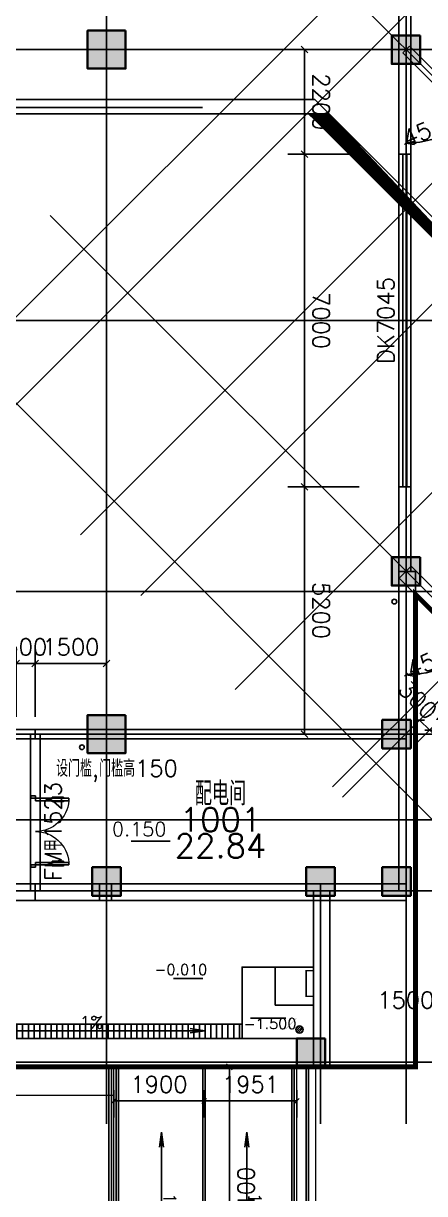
# Model space of a CAD drawing. Header units: inches. Extents: x 0 to 508000, y 0 to 738838.
# Drawn here: x 177778 to 186219, y 231563 to 256180 of the extents above; entities that cross this region are included whole.
import ezdxf
from ezdxf.enums import TextEntityAlignment as Align
from ezdxf.lldxf.tags import DXFTag

# ---------------------------------------------------------------- set-up
doc = ezdxf.new("R2010")
doc.units = ezdxf.units.IN
doc.header["$LTSCALE"] = 1000
doc.header["$MEASUREMENT"] = 0
doc.layers.get('0').update_dxf_attribs({"true_color": 0xffffff})
for name, color, linetype, true_color in [('COLUMN', 7, 'Continuous', 0xc0c0c0), ('DIM_ELEV', 3, 'Continuous', 0x00ff00), ('DIM_LEAD', 3, 'Continuous', 0x00ff00), ('DIM_SYMB', 3, 'Continuous', 0x00ff00), ('DOOR_FIRE', 4, 'Continuous', 0x00ffff), ('DOOR_FIRE_TEXT', 7, 'Continuous', 0xffffff), ('DOTE', 1, 'DOTE', 0xff0000), ('LVTRY', 6, 'Continuous', 0xff00ff), ('PUB_DIM', 3, 'Continuous', 0x00ff00), ('SPACE', 7, 'Continuous', 0xffffff), ('WALL', 7, 'Continuous', 0xc0c0c0), ('WINDOW', 4, 'Continuous', 0x00ffff), ('WINDOW_TEXT', 7, 'Continuous', 0xffffff), ('柱填充', 7, 'Continuous', 0xc0c0c0), ('砼柱', 2, 'Continuous', 0xffff00)]:
    doc.layers.add(name, color=color, linetype=linetype, true_color=true_color)
doc.styles.add('TXTSTY_ANONYMOUS', font='txt.shx', dxfattribs={"height": 0.2, "bigfont": 'gbcbig.shx'})
tags = doc.linetypes.add('DOTE', pattern=[2.4200000000000004, 2, -0.2, 0.02, -0.2]).pattern_tags.tags
tags[10:11] = [DXFTag(74, 4), DXFTag(75, 0), DXFTag(340, '0'), DXFTag(46, 0.0), DXFTag(50, 0.0), DXFTag(44, 0.0), DXFTag(45, 0.0)]
tags[8:9] = [DXFTag(74, 4), DXFTag(75, 0), DXFTag(340, '0'), DXFTag(46, 0.0), DXFTag(50, 0.0), DXFTag(44, 0.0), DXFTag(45, 0.0)]
tags[6:7] = [DXFTag(74, 4), DXFTag(75, 0), DXFTag(340, '0'), DXFTag(46, 0.0), DXFTag(50, 0.0), DXFTag(44, 0.0), DXFTag(45, 0.0)]
tags[4:5] = [DXFTag(74, 4), DXFTag(75, 0), DXFTag(340, '0'), DXFTag(46, 0.0), DXFTag(50, 0.0), DXFTag(44, 0.0), DXFTag(45, 0.0)]

# ---------------------------------------------------------------- blocks, each defined once
blk = doc.blocks.new('DAnoyomous1272')
at = {"layer": 'WALL', "lineweight": -3}
for p, q in [((185827.9621350765, 238078.5788484812), (184027.9621350765, 238078.5788484812)), ((184027.9621350765, 237728.5788484812), (184027.9621350765, 238078.5788484812)), ((185827.9621350765, 237728.5788484812), (185827.9621350765, 238078.5788484812)), ((185827.9621350765, 237728.5788484812), (184027.9621350765, 237728.5788484812))]:
    blk.add_line(p, q, dxfattribs=at)
blk = doc.blocks.new('DAnoyomous1277')
at = {"layer": 'WALL', "lineweight": -3}
for p, q in [((183877.9621350765, 237928.5788484812), (183877.9621350765, 234228.5788484812)), ((184227.9621350765, 237928.5788484812), (183877.9621350765, 237928.5788484812)), ((184227.9621350765, 237928.5788484812), (184227.9621350765, 234228.5788484812)), ((184227.9621350765, 234228.5788484812), (183877.9621350765, 234228.5788484812))]:
    blk.add_line(p, q, dxfattribs=at)
blk = doc.blocks.new('DAnoyomous1284')
at = {"layer": 'WALL', "lineweight": -3}
for p, q in [((185677.9621350765, 244652.8429172039), (185677.9621350765, 241228.5788484812)), ((186027.9621350765, 244652.8429172039), (185677.9621350765, 244652.8429172039)), ((186027.9621350765, 244652.8429172039), (186027.9621350765, 241228.5788484812)), ((186027.9621350765, 241228.5788484812), (185677.9621350765, 241228.5788484812))]:
    blk.add_line(p, q, dxfattribs=at)
blk = doc.blocks.new('DAnoyomous1682')
at = {"layer": 'WALL', "lineweight": -3}
for p, q in [((185898.6728129387, 255699.289526701), (185757.2514567375, 255557.8681704998)), ((185757.2514567375, 255557.8681704998), (187436.6453808546, 253878.4742463827)), ((185898.6728129387, 255699.289526701), (187578.0667370558, 254019.8956025839)), ((187578.0667370558, 254019.8956025839), (187436.6453808546, 253878.4742463827))]:
    blk.add_line(p, q, dxfattribs=at)
blk = doc.blocks.new('DAnoyomous1703')
at = {"layer": 'WINDOW', "lineweight": -3}
for p, q in [((185677.9621350765, 253428.5788486004), (185677.9621350765, 246428.5788486004)), ((185927.9621350765, 253428.5788486004), (185677.9621350765, 253428.5788486004)), ((185761.2954684496, 253428.5788486004), (185761.2954684496, 246428.5788486004)), ((185844.6288017035, 253428.5788486004), (185844.6288017035, 246428.5788486004)), ((185927.9621350765, 253428.5788486004), (185927.9621350765, 246428.5788486004)), ((185927.9621350765, 246428.5788486004), (185677.9621350765, 246428.5788486004))]:
    blk.add_line(p, q, dxfattribs=at)
at = {"layer": 'WINDOW_TEXT', "style": 'TXTSTY_ANONYMOUS'}
blk.add_text('DK7045', height=350, rotation=90.00000250447816, dxfattribs=at).set_placement((185402.9621349573, 249928.5788484812), align=Align.MIDDLE_CENTER)
blk = doc.blocks.new('DAnoyomous1709')
at = {"layer": 'WALL', "lineweight": -3}
for p, q in [((185686.5407788754, 244511.4215610027), (185934.0281522274, 244758.9089343548)), ((187428.8549693823, 243264.0821171999), (185934.0281522274, 244758.9089343548)), ((187181.3675960302, 243016.5947438478), (185686.5407788754, 244511.4215610027)), ((187181.3675960302, 243016.5947438478), (187428.8549693823, 243264.0821171999))]:
    blk.add_line(p, q, dxfattribs=at)
blk = doc.blocks.new('$DorLib2D$00000011')
at = {"lineweight": 13}
for p, q in [((-0.4833333268732257, 0.3962051976975873), (-0.4833333268732233, 0.2345635206386193)), ((-0.41666666020649, 0.3962051976975873), (-0.41666666020649, 0.2345635206386193)), ((0.4166666731276766, 0.3962051976975873), (0.4166666731276741, 0.2345635206386193)), ((0.4833333397944098, 0.3962051976975873), (0.4833333397944074, 0.2345635206386193))]:
    blk.add_line(p, q, dxfattribs=at)
at = {"lineweight": -3}
for p, q in [((-0.4833333268732257, 0.3962051976975873), (-0.466666660206538, 0.3962051976975872)), ((-0.4666666602065375, 0.4708801651422996), (-0.46666666020654, -0.06245316819156699)), ((-0.4666666602065375, 0.4708801651422996), (-0.4333333268731733, 0.4708801651422999)), ((-0.4333333268731733, 0.4708801651422999), (-0.4333333268731709, 0.004213498475166333)), ((-0.41666666020649, 0.3962051976975873), (-0.4333333268731729, 0.3962051976975873)), ((0.4166666731276766, 0.3962051976975873), (0.4333333397943595, 0.3962051976975873)), ((0.4333333397943598, 0.4708801651422999), (0.4333333397943574, 0.004213498475166333)), ((0.4666666731277241, 0.4708801651422996), (0.4333333397943598, 0.4708801651422999)), ((0.4666666731277241, 0.4708801651422996), (0.4666666731277265, -0.06245316819156699)), ((0.4833333397944098, 0.3962051976975873), (0.4666666731277244, 0.3962051976975872)), ((-0.4833333268732233, 0.2345635206386193), (-0.4666666602065386, 0.2345635206386192)), ((-0.41666666020649, 0.2345635206386193), (-0.4333333268731721, 0.2345635206386192)), ((0.4166666731276741, 0.2345635206386193), (0.4333333397943586, 0.2345635206386192)), ((0.4833333397944074, 0.2345635206386193), (0.4666666731277251, 0.2345635206386192)), ((-0.4999999935399067, 0.004213498475166344), (-0.4333333268731709, 0.004213498475166344)), ((-0.4999999935399042, 0.004213498475176044), (-0.4999999935399067, -0.06245316819156697)), ((0.5000000064610932, 0.004213498475166344), (0.4333333397943574, 0.004213498475166344)), ((0.5000000064610907, 0.004213498475176044), (0.5000000064610932, -0.06245316819156697)), ((-0.4999999935399067, -0.06245316819156697), (-0.46666666020654, -0.06245316819156697)), ((0.5000000064610932, -0.06245316819156697), (0.4666666731277265, -0.06245316819156697))]:
    blk.add_line(p, q, dxfattribs=at)
at = {"lineweight": 13}
for centre, start, end in [((-0.46666666020654, 0.004213498475166344), 0, 85.90395624184767), ((0.4666666731277265, 0.004213498475166344), 94.09604375815232, 180)]:
    blk.add_arc(centre, 0.4666666666671332, start, end, dxfattribs=at)
blk = doc.blocks.new('DAnoyomous1726')
at = {"layer": 'DOOR_FIRE', "xscale": -1500, "yscale": 1500, "rotation": 270}
blk.add_blockref('$DorLib2D$00000011', (178027.9621350765, 239178.578848362), dxfattribs=at)
at = {"layer": 'DOOR_FIRE_TEXT', "style": 'TXTSTY_ANONYMOUS'}
blk.add_text('FM甲1523', height=350, rotation=90.00000250447816, dxfattribs=at).set_placement((178402.9621350765, 239178.5788484812), align=Align.MIDDLE_CENTER)
blk = doc.blocks.new('DAnoyomous2299')
at = {"layer": 'WALL', "lineweight": -3}
for p, q in [((177927.9621350765, 241228.5788484812), (177927.9621350765, 237928.5788484812)), ((178127.9621350765, 241228.5788484812), (177927.9621350765, 241228.5788484812)), ((178127.9621350765, 241228.5788484812), (178127.9621350765, 237928.5788484812)), ((178127.9621350765, 237928.5788484812), (177927.9621350765, 237928.5788484812))]:
    blk.add_line(p, q, dxfattribs=at)
blk = doc.blocks.new('DAnoyomous2306')
at = {"layer": 'WALL', "lineweight": -3}
for p, q in [((185677.9621350765, 241228.5788484812), (185677.9621350765, 237928.5788484812)), ((186027.9621350765, 241228.5788484812), (185677.9621350765, 241228.5788484812)), ((186027.9621350765, 241228.5788484812), (186027.9621350765, 237928.5788484812)), ((186027.9621350765, 237928.5788484812), (185677.9621350765, 237928.5788484812))]:
    blk.add_line(p, q, dxfattribs=at)
blk = doc.blocks.new('DAnoyomous2509')
at = {"layer": 'WALL', "lineweight": -3}
for p, q in [((178027.9621350765, 241328.5788484812), (179527.9621350765, 241328.5788484812)), ((178027.9621350765, 241328.5788484812), (178027.9621350765, 241128.5788484812)), ((179527.9621350765, 241328.5788484812), (179527.9621350765, 241128.5788484812)), ((178027.9621350765, 241128.5788484812), (179527.9621350765, 241128.5788484812))]:
    blk.add_line(p, q, dxfattribs=at)
blk = doc.blocks.new('DAnoyomous3012')
at = {"layer": 'WALL', "lineweight": -3}
for p, q in [((178027.9621350765, 238078.5788484812), (170427.9621350765, 238078.5788484812)), ((170427.9621350765, 237728.5788484812), (170427.9621350765, 238078.5788484812)), ((178027.9621350765, 237728.5788484812), (178027.9621350765, 238078.5788484812)), ((178027.9621350765, 237728.5788484812), (170427.9621350765, 237728.5788484812))]:
    blk.add_line(p, q, dxfattribs=at)
blk = doc.blocks.new('DAnoyomous3225')
at = {"layer": 'PUB_DIM', "lineweight": -3}
for p, q in [((182454.1931625605, 234228.5788484812), (181761.9214196205, 234228.5788484812)), ((182173.1101751328, 234167.3900929689), (182050.7326641083, 234289.7676039934)), ((182111.9214196205, 228828.5788484812), (182111.9214196205, 234228.5788484812)), ((182454.1931625605, 228828.5788484812), (181761.9214196205, 228828.5788484812)), ((182173.1101751328, 228767.3900929689), (182050.7326641083, 228889.7676039934)), ((182111.9214196205, 226128.5788484812), (182111.9214196205, 228828.5788484812)), ((182454.1931625605, 226128.5788484812), (181761.9214196205, 226128.5788484812)), ((182173.1101751328, 226067.3900929689), (182050.7326641083, 226189.7676039934)), ((182111.9214196205, 220728.5788484812), (182111.9214196205, 226128.5788484812)), ((182454.1931625605, 220728.5788484812), (181761.9214196205, 220728.5788484812)), ((182173.1101751328, 220667.3900929689), (182050.7326641083, 220789.7676039934)), ((182111.9214196205, 219228.5788484812), (182111.9214196205, 220728.5788484812)), ((182454.1931625605, 219228.5788484812), (181761.9214196205, 219228.5788484812)), ((182173.1101751328, 219167.3900929689), (182050.7326641083, 219289.7676039934))]:
    blk.add_line(p, q, dxfattribs=at)
at = {"layer": 'PUB_DIM', "color": 7, "true_color": 0xffffff, "style": 'TXTSTY_ANONYMOUS'}
for s, p in [('5400', (182461.9214196205, 231528.5788484812)), ('2700', (182461.9214196205, 227478.5788484812)), ('5400', (182461.9214196205, 223428.5788484812)), ('1500', (182461.9214196205, 219978.5788484812))]:
    blk.add_text(s, height=350, rotation=90.00000250447816, dxfattribs=at).set_placement(p, align=Align.MIDDLE_CENTER)
blk = doc.blocks.new('$lvtry$00000171')
at = {"lineweight": -3}
for p, q in [((-74.24621202462731, 10.60660171788186), (-10.60660171788187, 74.24621202462731)), ((-69.81875867368217, -27.39235180270043), (27.39235180242758, 69.81875867368218)), ((-53.03300858900184, -53.03300858886359), (53.03300858900185, 53.03300858886359)), ((-27.39235180242758, -69.81875867368217), (69.81875867368217, 27.39235180270045)), ((10.60660171788186, -74.24621202462731), (74.24621202462731, -10.60660171788187))]:
    blk.add_line(p, q, dxfattribs=at)
blk.add_circle((0, 0), 75, dxfattribs=at)
blk = doc.blocks.new('bvfdbgfhgfj')
at = {"layer": '柱填充', "true_color": 0x333333}
for points in [[(815139187.9156996, 579347776.8320498), (815138387.9156996, 579347776.8320498), (815138387.9156996, 579346976.8320498), (815139187.9156996, 579346976.8320498)], [(815145387.9156996, 579347676.8320498), (815144787.9156996, 579347676.8320498), (815144787.9156996, 579347076.8320498), (815145387.9156996, 579347076.8320498)], [(815145387.9156996, 579336702.0052327), (815144787.9156996, 579336702.0052327), (815144787.9156996, 579336102.0052327), (815145387.9156996, 579336102.0052327)], [(815139187.9156996, 579333376.8320498), (815138387.9156996, 579333376.8320498), (815138387.9156996, 579332576.8320498), (815139187.9156996, 579332576.8320498)], [(815145187.9156996, 579333276.8320498), (815144587.9156996, 579333276.8320498), (815144587.9156996, 579332676.8320498), (815145187.9156996, 579332676.8320498)], [(815139087.9156996, 579330176.8320498), (815138487.9156996, 579330176.8320498), (815138487.9156996, 579329576.8320498), (815139087.9156996, 579329576.8320498)], [(815143587.9156996, 579330176.8320498), (815142987.9156996, 579330176.8320498), (815142987.9156996, 579329576.8320498), (815143587.9156996, 579329576.8320498)], [(815145187.9156996, 579330176.8320498), (815144587.9156996, 579330176.8320498), (815144587.9156996, 579329576.8320498), (815145187.9156996, 579329576.8320498)], [(815143387.9156996, 579326576.8320498), (815142787.9156996, 579326576.8320498), (815142787.9156996, 579325976.8320498), (815143387.9156996, 579325976.8320498)]]:
    blk.add_hatch(color=250, dxfattribs=at).paths.add_polyline_path(points, flags=0)
at = {"layer": '砼柱', "color": 3, "lineweight": 35, "true_color": 0x00ff00}
for points in [[(815139187.9156996, 579347776.8320498), (815138387.9156996, 579347776.8320498), (815138387.9156996, 579346976.8320498), (815139187.9156996, 579346976.8320498)], [(815145387.9156996, 579347676.8320498), (815144787.9156996, 579347676.8320498), (815144787.9156996, 579347076.8320498), (815145387.9156996, 579347076.8320498)], [(815145387.9156996, 579336702.0052327), (815144787.9156996, 579336702.0052327), (815144787.9156996, 579336102.0052327), (815145387.9156996, 579336102.0052327)], [(815139187.9156996, 579333376.8320498), (815138387.9156996, 579333376.8320498), (815138387.9156996, 579332576.8320498), (815139187.9156996, 579332576.8320498)], [(815145187.9156996, 579333276.8320498), (815144587.9156996, 579333276.8320498), (815144587.9156996, 579332676.8320498), (815145187.9156996, 579332676.8320498)], [(815139087.9156996, 579330176.8320498), (815138487.9156996, 579330176.8320498), (815138487.9156996, 579329576.8320498), (815139087.9156996, 579329576.8320498)], [(815143587.9156996, 579330176.8320498), (815142987.9156996, 579330176.8320498), (815142987.9156996, 579329576.8320498), (815143587.9156996, 579329576.8320498)], [(815145187.9156996, 579330176.8320498), (815144587.9156996, 579330176.8320498), (815144587.9156996, 579329576.8320498), (815145187.9156996, 579329576.8320498)], [(815143387.9156996, 579326576.8320498), (815142787.9156996, 579326576.8320498), (815142787.9156996, 579325976.8320498), (815143387.9156996, 579325976.8320498)]]:
    blk.add_lwpolyline(points, close=True, dxfattribs=at)
blk = doc.blocks.new('DAnoyomous4795')
at = {"layer": 'WALL', "lineweight": -3}
for p, q in [((185677.9621350765, 255628.5788486004), (185677.9621350765, 244652.8429172039)), ((185927.9621350765, 255628.5788486004), (185677.9621350765, 255628.5788486004)), ((185927.9621350765, 255628.5788486004), (185927.9621350765, 244652.8429172039)), ((185927.9621350765, 244652.8429172039), (185677.9621350765, 244652.8429172039))]:
    blk.add_line(p, q, dxfattribs=at)
blk = doc.blocks.new('DAnoyomous4985')
at = {"layer": 'WALL', "lineweight": -3}
for p, q in [((170527.9621350765, 241328.5788484812), (178027.9621350765, 241328.5788484812)), ((170527.9621350765, 241328.5788484812), (170527.9621350765, 241128.5788484812)), ((178027.9621350765, 241328.5788484812), (178027.9621350765, 241128.5788484812)), ((170527.9621350765, 241128.5788484812), (178027.9621350765, 241128.5788484812))]:
    blk.add_line(p, q, dxfattribs=at)
blk = doc.blocks.new('DAnoyomous5019')
at = {"layer": 'COLUMN', "lineweight": -3}
for p, q in [((179927.9621350765, 256028.5788484812), (179127.9621350765, 256028.5788484812)), ((179127.9621350765, 256028.5788484812), (179127.9621350765, 255228.5788484812)), ((179927.9621350765, 255228.5788484812), (179927.9621350765, 256028.5788484812)), ((179127.9621350765, 255228.5788484812), (179927.9621350765, 255228.5788484812))]:
    blk.add_line(p, q, dxfattribs=at)
blk = doc.blocks.new('DAnoyomous5034')
at = {"layer": 'COLUMN', "lineweight": -3}
for p, q in [((179927.9621350765, 241628.5788484812), (179127.9621350765, 241628.5788484812)), ((179127.9621350765, 241628.5788484812), (179127.9621350765, 240828.5788484812)), ((179927.9621350765, 240828.5788484812), (179927.9621350765, 241628.5788484812)), ((179127.9621350765, 240828.5788484812), (179927.9621350765, 240828.5788484812))]:
    blk.add_line(p, q, dxfattribs=at)
blk = doc.blocks.new('DAnoyomous5039')
at = {"layer": 'COLUMN', "lineweight": -3}
for p, q in [((179827.9621350765, 238428.5788484812), (179227.9621350765, 238428.5788484812)), ((179227.9621350765, 238428.5788484812), (179227.9621350765, 237828.5788484812)), ((179827.9621350765, 237828.5788484812), (179827.9621350765, 238428.5788484812)), ((179227.9621350765, 237828.5788484812), (179827.9621350765, 237828.5788484812))]:
    blk.add_line(p, q, dxfattribs=at)
blk = doc.blocks.new('DAnoyomous5044')
at = {"layer": 'WALL', "lineweight": -3}
for p, q in [((179527.9621350765, 241328.5788484812), (185827.9621350765, 241328.5788484812)), ((179527.9621350765, 241328.5788484812), (179527.9621350765, 241128.5788484812)), ((185827.9621350765, 241328.5788484812), (185827.9621350765, 241128.5788484812)), ((179527.9621350765, 241128.5788484812), (185827.9621350765, 241128.5788484812))]:
    blk.add_line(p, q, dxfattribs=at)
blk = doc.blocks.new('DAnoyomous5049')
at = {"layer": 'WALL', "lineweight": -3}
for p, q in [((179627.9621350765, 238078.5788484812), (179377.9621350765, 238078.5788484812)), ((179377.9621350765, 237728.5788484812), (179377.9621350765, 238078.5788484812)), ((179627.9621350765, 237728.5788484812), (179627.9621350765, 238078.5788484812)), ((179627.9621350765, 237728.5788484812), (179377.9621350765, 237728.5788484812))]:
    blk.add_line(p, q, dxfattribs=at)
blk = doc.blocks.new('DAnoyomous5054')
at = {"layer": 'WALL', "lineweight": -3}
for p, q in [((179377.9621350765, 238078.5788484812), (178027.9621350765, 238078.5788484812)), ((178027.9621350765, 237728.5788484812), (178027.9621350765, 238078.5788484812)), ((179377.9621350765, 237728.5788484812), (179377.9621350765, 238078.5788484812)), ((179377.9621350765, 237728.5788484812), (178027.9621350765, 237728.5788484812))]:
    blk.add_line(p, q, dxfattribs=at)
blk = doc.blocks.new('DAnoyomous5059')
at = {"layer": 'COLUMN', "lineweight": -3}
for p, q in [((184327.9621350765, 238428.5788484812), (183727.9621350765, 238428.5788484812)), ((183727.9621350765, 238428.5788484812), (183727.9621350765, 237828.5788484812)), ((184327.9621350765, 237828.5788484812), (184327.9621350765, 238428.5788484812)), ((183727.9621350765, 237828.5788484812), (184327.9621350765, 237828.5788484812))]:
    blk.add_line(p, q, dxfattribs=at)
blk = doc.blocks.new('DAnoyomous5064')
at = {"layer": 'WALL', "lineweight": -3}
for p, q in [((184027.9621350765, 238078.5788484812), (179627.9621350765, 238078.5788484812)), ((179627.9621350765, 237728.5788484812), (179627.9621350765, 238078.5788484812)), ((184027.9621350765, 237728.5788484812), (184027.9621350765, 238078.5788484812)), ((184027.9621350765, 237728.5788484812), (179627.9621350765, 237728.5788484812))]:
    blk.add_line(p, q, dxfattribs=at)
blk = doc.blocks.new('DAnoyomous5069')
at = {"layer": 'COLUMN', "lineweight": -3}
for p, q in [((185927.9621350765, 238428.5788484812), (185327.9621350765, 238428.5788484812)), ((185327.9621350765, 238428.5788484812), (185327.9621350765, 237828.5788484812)), ((185927.9621350765, 237828.5788484812), (185927.9621350765, 238428.5788484812)), ((185327.9621350765, 237828.5788484812), (185927.9621350765, 237828.5788484812))]:
    blk.add_line(p, q, dxfattribs=at)
blk = doc.blocks.new('DAnoyomous5074')
at = {"layer": 'COLUMN', "lineweight": -3}
for p, q in [((184127.9621350765, 234828.5788484812), (183527.9621350765, 234828.5788484812)), ((183527.9621350765, 234828.5788484812), (183527.9621350765, 234228.5788484812)), ((184127.9621350765, 234228.5788484812), (184127.9621350765, 234828.5788484812)), ((183527.9621350765, 234228.5788484812), (184127.9621350765, 234228.5788484812))]:
    blk.add_line(p, q, dxfattribs=at)
blk = doc.blocks.new('DAnoyomous5079')
at = {"layer": 'COLUMN', "lineweight": -3}
for p, q in [((185927.9621350765, 241528.5788484812), (185327.9621350765, 241528.5788484812)), ((185327.9621350765, 241528.5788484812), (185327.9621350765, 240928.5788484812)), ((185927.9621350765, 240928.5788484812), (185927.9621350765, 241528.5788484812)), ((185327.9621350765, 240928.5788484812), (185927.9621350765, 240928.5788484812))]:
    blk.add_line(p, q, dxfattribs=at)
blk = doc.blocks.new('DAnoyomous5084')
at = {"layer": 'COLUMN', "lineweight": -3}
for p, q in [((186127.9621350765, 244953.7520313263), (185527.9621350765, 244953.7520313263)), ((185527.9621350765, 244953.7520313263), (185527.9621350765, 244353.7520313263)), ((186127.9621350765, 244353.7520313263), (186127.9621350765, 244953.7520313263)), ((185527.9621350765, 244353.7520313263), (186127.9621350765, 244353.7520313263))]:
    blk.add_line(p, q, dxfattribs=at)
blk = doc.blocks.new('DAnoyomous5089')
at = {"layer": 'COLUMN', "lineweight": -3}
for p, q in [((186127.9621350765, 255928.5788484812), (185527.9621350765, 255928.5788484812)), ((185527.9621350765, 255928.5788484812), (185527.9621350765, 255328.5788484812)), ((186127.9621350765, 255328.5788484812), (186127.9621350765, 255928.5788484812)), ((185527.9621350765, 255328.5788484812), (186127.9621350765, 255328.5788484812))]:
    blk.add_line(p, q, dxfattribs=at)
blk = doc.blocks.new('DAnoyomous5738')
at = {"layer": 'PUB_DIM', "lineweight": -3}
for p, q in [((179680.8503921032, 233739.9425084591), (179680.8503921032, 233160.8925492764)), ((181580.4621351957, 233739.9425084591), (181580.4621351957, 233160.8925492764)), ((183530.9621350765, 233739.9425084591), (183530.9621350765, 233160.8925492764)), ((179732.0316611528, 233562.073818326), (179629.6691230536, 233459.7112802267)), ((179680.8503921032, 233510.8925492764), (181580.4621351957, 233510.8925492764)), ((181631.6434042454, 233562.073818326), (181529.2808661461, 233459.7112802267)), ((181580.4621351957, 233510.8925492764), (183530.9621350765, 233510.8925492764)), ((183582.1434041262, 233562.073818326), (183479.7808660269, 233459.7112802267))]:
    blk.add_line(p, q, dxfattribs=at)
at = {"layer": 'PUB_DIM', "color": 7, "true_color": 0xffffff, "style": 'TXTSTY_ANONYMOUS'}
for s, p in [('1900', (180630.6562637091, 233860.8925492764)), ('1951', (182555.7121351957, 233860.8925492764))]:
    blk.add_text(s, height=350, dxfattribs=at).set_placement(p, align=Align.MIDDLE_CENTER)
blk = doc.blocks.new('DAnoyomous8290')
at = {"layer": 'WALL', "lineweight": -3}
for p, q in [((185677.9621350765, 256371.0103315115), (185677.9621350765, 255628.5788486004)), ((185927.9621350765, 256371.0103315115), (185677.9621350765, 256371.0103315115)), ((185927.9621350765, 256371.0103315115), (185927.9621350765, 255628.5788486004)), ((185927.9621350765, 255628.5788486004), (185677.9621350765, 255628.5788486004))]:
    blk.add_line(p, q, dxfattribs=at)
blk = doc.blocks.new('DAnoyomous9145')
at = {"layer": 'DIM_SYMB', "lineweight": -3}
for p in [(176820.9756504297, 234989.2320551872), (181285.8476252556, 235033.1881363392), (181285.8476252556, 234945.2759740353)]:
    blk.add_line(p, (181597.7656641006, 234989.2320551872), dxfattribs=at)
at = {"layer": 'DIM_SYMB', "color": 7, "true_color": 0xffffff, "style": 'TXTSTY_ANONYMOUS'}
blk.add_text('1%', height=262.5, dxfattribs=at).set_placement((179209.3706573248, 235164.2320551872), align=Align.MIDDLE_CENTER)
blk = doc.blocks.new('DAnoyomous9165')
at = {"layer": 'DIM_SYMB', "lineweight": -3}
for p in [(159448.1432061195, 254452.32000494), (181543.9069555998, 254408.3639237881), (159448.1432061195, 254364.4078426361)]:
    blk.add_line(p, (159136.2251672745, 254408.3639237881), dxfattribs=at)
at = {"layer": 'DIM_SYMB', "color": 7, "true_color": 0xffffff, "style": 'TXTSTY_ANONYMOUS'}
blk.add_text('1%', height=262.5, dxfattribs=at).set_placement((170340.0660613775, 254583.3639237881), align=Align.MIDDLE_CENTER)
blk = doc.blocks.new('DAnoyomous9175')
at = {"layer": 'DIM_SYMB', "lineweight": -3}
for p in [(190477.0574896336, 247778.4680149555), (184645.3406201601, 253654.5055263042), (184583.2721436024, 253592.2475751638)]:
    blk.add_line(p, (184393.4111436605, 253843.5995210409), dxfattribs=at)
at = {"layer": 'DIM_SYMB', "color": 7, "true_color": 0xffffff, "style": 'TXTSTY_ANONYMOUS'}
blk.add_text('1%', height=262.5, rotation=315.0873088285501, dxfattribs=at).set_placement((187558.7892735004, 250934.9658972025), align=Align.MIDDLE_CENTER)
blk = doc.blocks.new('DAnoyomous9350')
at = {"layer": 'DIM_ELEV', "lineweight": -3}
blk.add_line((180046.8901226521, 238974.4687590599), (180868.4391325712, 238974.4687590599), dxfattribs=at)
at = {"layer": 'DIM_ELEV', "lineweight": -3, "const_width": 1}
blk.add_lwpolyline([(179746.8901226521, 238974.4687590599), (180346.8901226521, 238974.4687590599), (180046.8901226521, 238674.4687590599)], close=True, dxfattribs=at)
at = {"layer": 'DIM_ELEV', "color": 7, "true_color": 0xffffff, "style": 'TXTSTY_ANONYMOUS'}
blk.add_text('0.150', height=297.5, dxfattribs=at).set_placement((180788.1401226521, 239079.4687590599), align=Align.RIGHT)
blk = doc.blocks.new('DAnoyomous12599')
at = {"layer": 'DIM_LEAD', "color": 7, "true_color": 0xffffff, "style": 'TXTSTY_ANONYMOUS'}
blk.add_text('设门槛,门槛高150', height=350, dxfattribs=at).set_placement((181026.1009135246, 240333.0656689405), align=Align.RIGHT)
blk = doc.blocks.new('DAnoyomous13637')
at = {"layer": 'PUB_DIM', "lineweight": -3}
for p, q in [((187235.8222025633, 254220.7187814713), (186970.6571594477, 254485.8838245869)), ((187218.1445329189, 254238.3964511156), (187074.2463077307, 254138.8057848215)), ((187118.5538666248, 254094.4982259274), (187074.2463077307, 254138.8057848215)), ((187218.1445329189, 254238.3964511156), (187118.5538666248, 254094.4982259274)), ((187218.1445329189, 254191.5214511156), (187218.1445329189, 254285.2714511156)), ((185827.9621350765, 253637.5640476942), (185827.9621350765, 254012.5640476942)), ((185794.8165047169, 253629.4184173346), (185861.1077654362, 253695.7096780539)), ((185827.9621350765, 253662.5640476942), (186000.1347813606, 253693.894223094)), ((185827.9621350765, 253662.5640476942), (186000.1347813606, 253631.2338722944)), ((186000.1347813606, 253693.894223094), (186000.1347813606, 253631.2338722944))]:
    blk.add_line(p, q, dxfattribs=at)
blk.add_arc((185827.9621350765, 255628.578848958), 1966.014801263809, 270, 315, dxfattribs=at)
at = {"layer": 'PUB_DIM', "color": 7, "true_color": 0xffffff, "style": 'TXTSTY_ANONYMOUS'}
blk.add_text('45.00°', height=350, rotation=22.50000062611954, dxfattribs=at).set_placement((186491.0306264162, 254027.7899044752), align=Align.MIDDLE_CENTER)
blk = doc.blocks.new('DAnoyomous13650')
at = {"layer": 'PUB_DIM', "lineweight": -3}
for p, q in [((187383.760196805, 243097.0448554754), (187118.5951538086, 243362.2098984718)), ((187366.0825272799, 243114.7225250006), (187222.1843020916, 243015.1318587065)), ((187266.4918609858, 242970.8242998123), (187222.1843020916, 243015.1318587065)), ((187366.0825272799, 243114.7225250006), (187266.4918609858, 242970.8242998123)), ((187366.0825272799, 243067.8475250006), (187366.0825272799, 243161.5975250006)), ((185827.9621350765, 242452.6121979952), (185827.9621350765, 242827.6121979952)), ((185794.8165047169, 242444.4665676355), (185861.1077654362, 242510.7578283548)), ((185827.9621350765, 242477.6121979952), (186000.1347813606, 242508.942373395)), ((186000.1347813606, 242508.942373395), (186000.1347813606, 242446.2820225954)), ((185827.9621350765, 242477.6121979952), (186000.1347813606, 242446.2820225954))]:
    blk.add_line(p, q, dxfattribs=at)
blk.add_arc((185827.9621350765, 244652.8429172039), 2175.230719208717, 270, 315, dxfattribs=at)
at = {"layer": 'PUB_DIM', "color": 7, "true_color": 0xffffff, "style": 'TXTSTY_ANONYMOUS'}
blk.add_text('45.00°', height=350, rotation=22.50000062611954, dxfattribs=at).set_placement((186571.0940920115, 242858.7636681795), align=Align.MIDDLE_CENTER)
blk = doc.blocks.new('DAnoyomous14394')
at = {"layer": 'PUB_DIM', "lineweight": -3}
for p, q in [((184842.1167134047, 255628.5788486004), (183342.1167134047, 255628.5788486004)), ((183762.8273915052, 255557.8681704998), (183621.4060353041, 255699.289526701)), ((183692.1167134047, 255628.5788486004), (183692.1167134047, 253428.5788486004)), ((184842.1167134047, 253428.5788486004), (183342.1167134047, 253428.5788486004)), ((183762.8273915052, 253357.8681704998), (183621.4060353041, 253499.289526701)), ((183692.1167134047, 253428.5788486004), (183692.1167134047, 246428.5788486004)), ((184842.1167134047, 246428.5788486004), (183342.1167134047, 246428.5788486004)), ((183762.8273915052, 246357.8681704998), (183621.4060353041, 246499.289526701)), ((183692.1167134047, 246428.5788486004), (183692.1167134047, 241228.5788484812)), ((183762.8273915052, 241157.8681703806), (183621.4060353041, 241299.2895265818)), ((184842.1167134047, 241228.5788484812), (183342.1167134047, 241228.5788484812))]:
    blk.add_line(p, q, dxfattribs=at)
at = {"layer": 'PUB_DIM', "color": 7, "true_color": 0xffffff, "style": 'TXTSTY_ANONYMOUS'}
for s, p in [('2200', (184042.1167134047, 254528.5788486004)), ('7000', (184042.1167134047, 249928.5788486004)), ('5200', (184042.1167134047, 243828.5788486004))]:
    blk.add_text(s, height=350, rotation=270.0000006832453, dxfattribs=at).set_placement(p, align=Align.MIDDLE_CENTER)
blk = doc.blocks.new('DAnoyomous15935')
at = {"layer": 'PUB_DIM', "lineweight": -3}
for p, q in [((170527.9621350765, 241592.8085125685), (170527.9621350765, 243064.3491843939)), ((171627.9621350765, 241592.8085125685), (171627.9621350765, 243064.3491843939)), ((173127.9621350765, 241592.8085125685), (173127.9621350765, 243064.3491843939)), ((174627.9621350765, 241592.8085125685), (174627.9621350765, 243064.3491843939)), ((176127.9621350765, 241592.8085125685), (176127.9621350765, 243064.3491843939)), ((177627.9621350765, 241592.8085125685), (177627.9621350765, 243064.3491843939)), ((178027.9621350765, 241592.8085125685), (178027.9621350765, 243064.3491843939)), ((179527.9621350765, 241592.8085125685), (179527.9621350765, 243064.3491843939)), ((170457.2514569759, 242643.6385062933), (170598.6728131771, 242785.0598624945)), ((171557.2514569759, 242643.6385062933), (171698.6728131771, 242785.0598624945)), ((173057.2514569759, 242643.6385062933), (173198.6728131771, 242785.0598624945)), ((174557.2514569759, 242643.6385062933), (174698.6728131771, 242785.0598624945)), ((176057.2514569759, 242643.6385062933), (176198.6728131771, 242785.0598624945)), ((177557.2514569759, 242643.6385062933), (177698.6728131771, 242785.0598624945)), ((177957.2514569759, 242643.6385062933), (178098.6728131771, 242785.0598624945)), ((179457.2514569759, 242643.6385062933), (179598.6728131771, 242785.0598624945)), ((170527.9621350765, 242714.3491843939), (171627.9621350765, 242714.3491843939)), ((171627.9621350765, 242714.3491843939), (173127.9621350765, 242714.3491843939)), ((173127.9621350765, 242714.3491843939), (174627.9621350765, 242714.3491843939)), ((174627.9621350765, 242714.3491843939), (176127.9621350765, 242714.3491843939)), ((176127.9621350765, 242714.3491843939), (177627.9621350765, 242714.3491843939)), ((177627.9621350765, 242714.3491843939), (178027.9621350765, 242714.3491843939)), ((178027.9621350765, 242714.3491843939), (179527.9621350765, 242714.3491843939))]:
    blk.add_line(p, q, dxfattribs=at)
at = {"layer": 'PUB_DIM', "color": 7, "true_color": 0xffffff, "style": 'TXTSTY_ANONYMOUS'}
for s, p in [('1100', (171077.9621350765, 243064.3491843939)), ('1500', (172377.9621350765, 243064.3491843939)), ('1500', (173877.9621350765, 243064.3491843939)), ('1500', (175377.9621350765, 243064.3491843939)), ('1500', (176877.9621350765, 243064.3491843939)), ('400', (177827.9621350765, 243064.3491843939)), ('1500', (178777.9621350765, 243064.3491843939))]:
    blk.add_text(s, height=350, dxfattribs=at).set_placement(p, align=Align.MIDDLE_CENTER)
blk = doc.blocks.new('DAnoyomous16010')
at = {"layer": 'PUB_DIM', "lineweight": -3}
for p, q in [((186927.0238349438, 242336.5727003813), (185866.3636631966, 241275.9125286341)), ((187139.3578766584, 242124.2386586666), (186078.6977049112, 241063.5784869194)), ((186213.8510366678, 241523.3999021053), (186013.8510366678, 241523.3999021053)), ((186326.1850783825, 241311.0658603907), (186113.8510366678, 241523.3999021053)), ((187616.4276753664, 241647.1688599586), (186555.7675036192, 240586.5086882114)), ((186426.1850783825, 241311.0658603907), (186226.1850783825, 241311.0658603907)), ((186803.2548770905, 240833.9960616827), (186326.1850783825, 241311.0658603907)), ((186903.2548770905, 240833.9960616827), (186703.2548770905, 240833.9960616827)), ((188288.1791176796, 239349.0718210936), (186803.2548770905, 240833.9960616827)), ((189101.3519159555, 240162.2446193695), (188040.6917442083, 239101.5844476223)), ((188388.1791176796, 239349.0718210936), (188188.1791176796, 239349.0718210936)), ((189242.3187149763, 238394.9322237968), (188288.1791176796, 239349.0718210936)), ((190055.4915132523, 239208.1050220728), (188994.8313415051, 238147.4448503256)), ((189342.3187149763, 238394.9322237968), (189142.3187149763, 238394.9322237968)), ((190727.2429555655, 236910.0079832077), (189242.3187149763, 238394.9322237968)), ((191540.4157538414, 237723.1807814837), (190479.7555820942, 236662.5206097364)), ((192017.4855524302, 237246.1109828949), (190956.8253806829, 236185.4508111477)), ((190827.2429555655, 236910.0079832077), (190627.2429555655, 236910.0079832077)), ((191204.3127541542, 236432.9381846189), (190727.2429555655, 236910.0079832077)), ((192547.8156385422, 236715.7808967829), (191487.155466795, 235655.1207250357)), ((191304.3127541542, 236432.9381846189), (191104.3127541542, 236432.9381846189)), ((191734.6428402662, 235902.6080985069), (191204.3127541542, 236432.9381846189)), ((191834.6428402662, 235902.6080985069), (191634.6428402662, 235902.6080985069)), ((193219.5670808554, 234417.6838579178), (191734.6428402662, 235902.6080985069)), ((194032.7398791313, 235230.8566561937), (192972.0797073841, 234170.1964844465)), ((193319.5670808554, 234417.6838579178), (193119.5670808554, 234417.6838579178)), ((194280.2272523642, 233357.023686409), (193219.5670808554, 234417.6838579178)), ((195093.4000506401, 234170.1964846849), (194032.7398788929, 233109.5363129377)), ((194380.2272523642, 233357.023686409), (194180.2272523642, 233357.023686409)), ((195765.1514929533, 231872.0994458199), (194280.2272523642, 233357.023686409)), ((196578.3242912292, 232685.2722440958), (195517.664119482, 231624.6120723486)), ((197108.6543772221, 232154.942158103), (196047.9942054749, 231094.2819863558)), ((195865.1514929533, 231872.0994458199), (195665.1514929533, 231872.0994458199)), ((196295.4815789461, 231341.769359827), (195765.1514929533, 231872.0994458199)), ((196395.4815789461, 231341.769359827), (196195.4815789461, 231341.769359827)), ((199052.9516419172, 228584.2992968559), (196295.4815789461, 231341.769359827)), ((199866.1244401932, 229397.4720951319), (198805.464268446, 228336.8119233847)), ((199152.9516419172, 228584.2992968559), (198952.9516419172, 228584.2992968559)), ((201174.2694183588, 226462.9815204144), (199052.9516419172, 228584.2992968559)), ((201987.4422166348, 227276.1543186903), (200926.7820448875, 226215.4941469431)), ((202199.8232017756, 227063.7733335495), (201139.1630300283, 226003.1131618023)), ((202200.2777588367, 227063.3187764883), (201139.6175870895, 226002.6586047411)), ((202412.4097932577, 226851.1867420673), (201351.7496215105, 225790.5265703201)), ((201274.2694183588, 226462.9815204144), (201074.2694183588, 226462.9815204144)), ((201386.6504034996, 226250.6005352736), (201174.2694183588, 226462.9815204144)), ((201486.6504034996, 226250.6005352736), (201286.6504034996, 226250.6005352736)), ((201487.1049605608, 226250.1459782124), (201287.1049605608, 226250.1459782124)), ((201387.1049605608, 226250.1459782124), (201386.6504034996, 226250.6005352736)), ((201599.2369949818, 226038.0139437914), (201387.1049605608, 226250.1459782124)), ((201699.2369949818, 226038.0139437914), (201499.2369949818, 226038.0139437914)), ((206372.2077682018, 221265.0431705713), (201599.2369949818, 226038.0139437914)), ((207185.3805664778, 222078.2159688473), (206124.7203947306, 221017.5557971001)), ((207290.992026329, 221972.604508996), (206230.3318545818, 220911.9443372488)), ((206472.2077682018, 221265.0431705713), (206272.2077682018, 221265.0431705713)), ((206477.8192280531, 221159.4317107201), (206372.2077682018, 221265.0431705713)), ((206577.8192280531, 221159.4317107201), (206377.8192280531, 221159.4317107201))]:
    blk.add_line(p, q, dxfattribs=at)
at = {"layer": 'PUB_DIM', "color": 7, "true_color": 0xffffff, "style": 'TXTSTY_ANONYMOUS'}
for s, p in [('300', (186077.7885907888, 241948.3710775375)), ('675', (186812.2073512077, 241320.0183345079)), ('2100', (187793.2043708563, 240339.0213148594)), ('1350', (189012.7362897396, 239119.4893959761)), ('2100', (190232.2682087421, 237899.9574769735)), ('675', (191213.2652282715, 236918.9604574442)), ('750', (191716.9651706219, 236415.2605150938)), ('2100', (192724.5923340321, 235407.6333516836)), ('1500', (193997.384540081, 234134.8411456347)), ('2100', (195270.17674613, 232862.0489395857)), ('750', (196277.803909421, 231854.4217762947)), ('3900', (197921.7039839029, 230210.5217018127)), ('3000', (200361.0979036093, 227771.1277821064)), ('300', (201722.7534031868, 226798.3810120821)), ('300', (201740.6583511829, 226391.5673345327)), ('1', (201192.4233173132, 226055.9188920259)), ('6750', (204233.2097550631, 223899.0159306526)), ('149', (206916.2254323959, 221109.9342359304))]:
    blk.add_text(s, height=350, rotation=314.9999916902007, dxfattribs=at).set_placement(p, align=Align.MIDDLE_CENTER)
blk = doc.blocks.new('DAnoyomous17879')
at = {"layer": 'DIM_LEAD', "color": 7, "true_color": 0xffffff, "style": 'TXTSTY_ANONYMOUS'}
blk.add_text('集水坑', height=350, dxfattribs=at).set_placement((189424.4196344614, 236017.8174159527), align=Align.RIGHT)
blk.add_text('1500X1500X1500', height=350, dxfattribs=at).set_placement((189424.4196344614, 235807.8174159527), align=Align.TOP_RIGHT)
blk = doc.blocks.new('DAnoyomous18357')
at = {"layer": 'DIM_ELEV', "lineweight": -3}
blk.add_line((183296.8195505142, 235251.9901863337), (182554.8195505142, 235251.9901863337), dxfattribs=at)
at = {"layer": 'DIM_ELEV', "lineweight": -3, "const_width": 1}
blk.add_lwpolyline([(183071.8195505142, 235251.9901863337), (183521.8195505142, 235251.9901863337), (183296.8195505142, 235026.9901863337)], close=True, dxfattribs=at)
at = {"layer": 'DIM_ELEV', "color": 7, "true_color": 0xffffff, "style": 'TXTSTY_ANONYMOUS'}
blk.add_text('-1.500', height=223.125, dxfattribs=at).set_placement((183521.8195505142, 235026.9901863337), align=Align.RIGHT)
blk = doc.blocks.new('DAnoyomous37676')
at = {"layer": 'DIM_ELEV', "lineweight": -3}
blk.add_line((180933.7488178015, 236085.4760797024), (181549.9105752707, 236085.4760797024), dxfattribs=at)
at = {"layer": 'DIM_ELEV', "lineweight": -3, "const_width": 1}
blk.add_lwpolyline([(180708.7488178015, 236085.4760797024), (181158.7488178015, 236085.4760797024), (180933.7488178015, 235860.4760797024)], close=True, dxfattribs=at)
at = {"layer": 'DIM_ELEV', "color": 7, "true_color": 0xffffff, "style": 'TXTSTY_ANONYMOUS'}
blk.add_text('-0.010', height=223.125, dxfattribs=at).set_placement((181645.8738178015, 236164.2260797024), align=Align.RIGHT)
blk = doc.blocks.new('DAnoyomous37686')
at = {"layer": 'DIM_SYMB', "lineweight": -3}
for p in [(180639.2246021032, 232542.4894498587), (180683.1806832552, 229517.4101740122), (180727.1367644072, 232542.4894498587)]:
    blk.add_line(p, (180683.1806832552, 232854.4074887037), dxfattribs=at)
at = {"layer": 'DIM_SYMB', "color": 7, "true_color": 0xffffff, "style": 'TXTSTY_ANONYMOUS'}
blk.add_text('1:12', height=262.5, rotation=270.0000006832453, dxfattribs=at).set_placement((180858.1806832552, 231185.908831358), align=Align.MIDDLE_CENTER)
blk = doc.blocks.new('DAnoyomous37691')
at = {"layer": 'DIM_SYMB', "lineweight": -3}
for p in [(182433.7875057459, 232542.4894498587), (182477.7435868979, 229517.4101740122), (182521.6996680498, 232542.4894498587)]:
    blk.add_line(p, (182477.7435868979, 232854.4074887037), dxfattribs=at)
at = {"layer": 'DIM_SYMB', "color": 7, "true_color": 0xffffff, "style": 'TXTSTY_ANONYMOUS'}
blk.add_text('1:12', height=262.5, rotation=270.0000006832453, dxfattribs=at).set_placement((182652.7435868979, 231185.908831358), align=Align.MIDDLE_CENTER)
blk = doc.blocks.new('DAnoyomous39498')
at = {"layer": 'SPACE', "style": 'TXTSTY_ANONYMOUS'}
for s, p in [('配电间', (181925.2538841963, 239978.5788484812)), ('1001', (181925.2538841963, 239428.5788484812)), ('22.84', (181925.2538841963, 238878.5788484812))]:
    blk.add_text(s, height=500, dxfattribs=at).set_placement(p, align=Align.MIDDLE_CENTER)

msp = doc.modelspace()

# ---------------------------------------------------------------- hatches: boundary and pattern name
at = {"true_color": 0x848484}
h = msp.add_hatch(dxfattribs=at)
h.set_pattern_fill('玻璃', color=252, scale=2540, angle=270, style=0)
h.set_pattern_definition([(270, (83320102350.30046, 55297501631.22228), (120, -2.204364238465236e-14), [])])
h.paths.add_polyline_path([(128677.9621350765, 254578.5788484812), (128677.9621350765, 254278.5788484812), (184208.1136540174, 254278.5788484812), (183908.1136540174, 254578.5788484812)], flags=0)
h = msp.add_hatch(dxfattribs=at)
h.set_pattern_fill('玻璃', color=252, scale=2540, angle=44.99999999999999, style=0)
h.set_pattern_definition([(44.99999999999999, (-98016985579.87584, 19815306898.56028), (-84.85281374238568, 84.85281374238572), [])])
h.paths.add_polyline_path([(191113.6006430387, 246948.8277907372), (191325.7326774597, 247160.9598250389), (184208.1136540174, 254278.5788484812), (183783.8495852947, 254278.5788484812)], flags=0)
h = msp.add_hatch(dxfattribs=at)
h.set_pattern_fill('玻璃', color=252, scale=2540, angle=90, style=0)
h.set_pattern_definition([(90, (-814954529.2584168, -579187217.933888), (-120, 7.34788079488412e-15), [])])
h.paths.add_polyline_path([(182377.9621350765, 234828.5788484812), (182377.9621350765, 235128.5788484812), (167977.9621350765, 235128.5788484812), (167977.9621351957, 234828.5788484812)], flags=0)

# ---------------------------------------------------------------- linework, layer by layer
at = {"lineweight": -3}
for points in [[(128677.9621350765, 254578.5788484812), (128677.9621350765, 254278.5788484812), (184208.1136540174, 254278.5788484812), (183908.1136540174, 254578.5788484812)], [(191113.6006430387, 246948.8277907372), (191325.7326774597, 247160.9598250389), (184208.1136540174, 254278.5788484812), (183783.8495852947, 254278.5788484812)], [(183877.9621350765, 234828.5788484812), (182377.9621350765, 234828.5788484812), (182377.9621350765, 236328.5788484812), (183877.9621350765, 236328.5788484812)], [(183877.9621503353, 235528.5788484812), (183077.9621503353, 235528.5788484812), (183077.9621503353, 236328.5788484812), (183877.9621503353, 236328.5788484812)], [(182377.9621350765, 234828.5788484812), (182377.9621350765, 235128.5788484812), (167977.9621350765, 235128.5788484812), (167977.9621350765, 234828.5788484812)]]:
    msp.add_lwpolyline(points, close=True, dxfattribs=at)
for points, const_width in [([(158327.9621350765, 239228.5788484812), (164327.9621350765, 239228.5788484812), (164327.9621350765, 234228.5788484812), (164727.9621350765, 234228.5788484812), (186027.9621350765, 234228.5788484812), (186027.9621350765, 244170.0002048016), (207616.7535721064, 222581.2087674141)], 100), ([(186027.9621350765, 237812.5672030449), (186027.9621350765, 234228.5788484812), (184227.9621350765, 234228.5788484812)], 50), ([(183877.9621503353, 235713.3465105295), (183727.9688031673, 235713.3465105295), (183727.9688031673, 236254.7988344431), (183877.9621503353, 236254.7988344431)], 30)]:
    msp.add_lwpolyline(points, dxfattribs=dict(at, const_width=const_width))
at = {"color": 2, "lineweight": -3, "true_color": 0xffff00, "const_width": 30}
for points in [[(184127.9621350765, 234228.5788484812), (177627.9621350765, 234228.5788484812)], [(179677.9621350765, 234228.5788484812), (179677.9621350765, 219228.5788484812)], [(183527.9621350765, 234278.5788484812), (183527.9621350765, 219228.5788484812)], [(183927.9621350765, 234278.5788484812), (183927.9621350765, 219228.5788484812)], [(166127.9621350765, 233628.5788484812), (179677.9621350765, 233628.5788484812)]]:
    msp.add_lwpolyline(points, dxfattribs=at)
at = {"color": 2, "lineweight": -3, "true_color": 0xffff00}
for points in [[(179577.9621350765, 234228.5788484812), (179577.9621350765, 229167.9131356478), (179577.9621350765, 218928.5788484812), (179627.9621350765, 218928.5788484812), (179627.9621350765, 229167.9131356478), (179627.9621350765, 234228.5788484812)], [(179777.9621350765, 234228.5788484812), (179777.9621350765, 229167.9131356478), (179777.9621350765, 218928.5788484812), (179727.9621350765, 218928.5788484812), (179727.9621350765, 229167.9131356478), (179727.9621350765, 234228.5788484812)], [(181605.4621350765, 234228.5788484812), (181605.4621350765, 229167.9131356478), (181605.4621350765, 220428.5788484812), (181555.4621350765, 220428.5788484812), (181555.4621350765, 229167.9131356478), (181555.4621350765, 234228.5788484812)], [(183427.9621350765, 234228.5788484812), (183427.9621350765, 220167.9131356478), (183427.9621350765, 219528.5788484812), (183477.9621350765, 219528.5788484812), (183477.9621350765, 220167.9131356478), (183477.9621350765, 234228.5788484812)], [(183777.9621350765, 234228.5788484812), (183777.9621350765, 230728.5788484812), (183777.9621350765, 218928.5788484812), (183727.9621350765, 218928.5788484812), (183727.9621350765, 230728.5788484812), (183727.9621350765, 234228.5788484812)]]:
    msp.add_lwpolyline(points, dxfattribs=at)
at = {"lineweight": -3}
for centre in [(185581.8098368645, 244016.698913455), (179009.5406353474, 240951.8782968521)]:
    msp.add_circle(centre, 50, dxfattribs=at)
at = {"layer": 'DOTE', "lineweight": -3}
for p, q in [((193333.1965918541, 265714.7224195004), (176009.0804533958, 248390.6062809229)), ((194252.4354074001, 264795.4836039543), (176928.3192688227, 247471.3674653769)), ((179527.9621350765, 233028.5788484812), (179527.9621350765, 263828.5788484812)), ((185827.9621350765, 233028.5788484812), (185827.9621350765, 263828.5788484812)), ((196303.045072794, 262744.8739385605), (178978.9289342165, 245420.757799983)), ((197575.8372789621, 261472.0817323923), (180251.7211403847, 244147.9655938148)), ((199555.7362662554, 259492.1827450991), (182231.6201276779, 242168.0666065216)), ((223037.2795563936, 218419.2614272833), (183980.4007970095, 257476.1401870251)), ((201606.3459317684, 257441.573079586), (184282.229793191, 240117.4569410086)), ((201818.4779660702, 257229.4410452843), (184494.3618274927, 239905.3249065876)), ((127527.9621350765, 255628.5788484812), (188627.9621350765, 255628.5788484812)), ((217399.411590457, 213081.393461585), (178342.532831192, 252138.2722212076)), ((127527.9621350765, 249928.5788484812), (188627.9621350765, 249928.5788484812)), ((215065.9592125416, 210747.9410835505), (176009.0804532766, 249804.8198434114)), ((127527.9621350765, 244228.5788484812), (198699.9534183741, 244228.5788484812)), ((127527.9621350765, 241228.5788484812), (188627.9621350765, 241228.5788484812)), ((127527.9621350765, 239428.5788484812), (188627.9621350765, 239428.5788484812)), ((127527.9621350765, 237928.5788484812), (188627.9621350765, 237928.5788484812)), ((184027.9621350765, 233028.5788484812), (184027.9621350765, 237928.5788484812)), ((127527.9621350765, 234328.5788484812), (188627.9621350765, 234328.5788484812))]:
    msp.add_line(p, q, dxfattribs=at)

# ---------------------------------------------------------------- block references
msp.add_blockref('bvfdbgfhgfj', (-814959259.9535645, -579091748.2532014))
at = {"layer": 'COLUMN'}
for name in ['DAnoyomous5019', 'DAnoyomous5089', 'DAnoyomous5084', 'DAnoyomous5034', 'DAnoyomous5079', 'DAnoyomous5039', 'DAnoyomous5059', 'DAnoyomous5069', 'DAnoyomous5074']:
    msp.add_blockref(name, (0, 0), dxfattribs=at)
at = {"layer": 'DIM_ELEV'}
for name in ['DAnoyomous9350', 'DAnoyomous37676', 'DAnoyomous18357']:
    msp.add_blockref(name, (0, 0), dxfattribs=at)
at = {"layer": 'DIM_LEAD'}
for name in ['DAnoyomous12599', 'DAnoyomous17879']:
    msp.add_blockref(name, (0, 0), dxfattribs=at)
at = {"layer": 'DIM_SYMB'}
for name in ['DAnoyomous9165', 'DAnoyomous9175', 'DAnoyomous9145', 'DAnoyomous37686', 'DAnoyomous37691']:
    msp.add_blockref(name, (0, 0), dxfattribs=at)
at = {"layer": 'DOOR_FIRE'}
msp.add_blockref('DAnoyomous1726', (0, 0), dxfattribs=at)
at = {"layer": 'LVTRY'}
msp.add_blockref('$lvtry$00000171', (183586.7877260447, 235014.0849503279), dxfattribs=at)
at = {"layer": 'PUB_DIM'}
for name in ['DAnoyomous14394', 'DAnoyomous13637', 'DAnoyomous15935', 'DAnoyomous13650', 'DAnoyomous16010', 'DAnoyomous3225', 'DAnoyomous5738']:
    msp.add_blockref(name, (0, 0), dxfattribs=at)
at = {"layer": 'SPACE'}
msp.add_blockref('DAnoyomous39498', (0, 0), dxfattribs=at)
at = {"layer": 'WALL'}
for name in ['DAnoyomous8290', 'DAnoyomous4795', 'DAnoyomous1682', 'DAnoyomous1709', 'DAnoyomous1284', 'DAnoyomous4985', 'DAnoyomous2509', 'DAnoyomous5044', 'DAnoyomous2299', 'DAnoyomous2306', 'DAnoyomous3012', 'DAnoyomous5054', 'DAnoyomous5049', 'DAnoyomous5064', 'DAnoyomous1272', 'DAnoyomous1277']:
    msp.add_blockref(name, (0, 0), dxfattribs=at)
at = {"layer": 'WINDOW'}
msp.add_blockref('DAnoyomous1703', (0, 0), dxfattribs=at)

doc.saveas('drawing.dxf')
